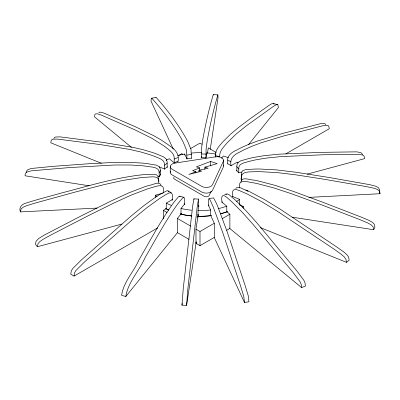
<?xml version="1.0" encoding="UTF-8"?>
<svg xmlns="http://www.w3.org/2000/svg" width="400" height="400" viewBox="0 0 400 400"><rect width="100%" height="100%" fill="white"/><g stroke="black" fill="none" stroke-linecap="round" stroke-linejoin="round"><path stroke-width="0.6" d="M196.24 241.725L186.575 305.4L181.965 305.165L183.245 288.65L192.49 207.56A112.645 8.015 -87.1 0 1 192.925 204.53L193.915 198.815L194.015 199.34M186.575 305.4L187.855 288.88L197.1 207.795A112.645 8.015 -87.1 0 1 197.535 204.765L198.525 199.05L198.675 206.49M201.325 157.85L201.475 148.95L202.465 141.56A112.645 8.015 -87.1 0 1 202.9 138.87C205.615 124.02 209.025 108.935 213.265 94.63L217.875 94.865L218.035 97.785L210.235 149.355M205.935 158.085L206.085 149.185L207.075 141.79A112.645 8.015 -87.1 0 1 207.51 139.105C210.23 124.255 213.63 109.165 217.875 94.865M215.505 157.105C214.69 151.925 217.66 147.51 221.04 143.95A112.645 38.87 -74.9 0 1 223.14 141.52L230.515 134.19L238.63 127.415L250.775 118.3L269.025 105.395L271.505 103.875L273.05 103.38L277.86 104.775L278.375 107.6L248.565 144.57M183.97 197.33L179.36 196.14L178.15 197.1L174.765 201.24A112.645 38.87 -74.9 0 0 172.665 204.015C160.09 221.79 149.88 241.09 138.96 259.895C133.8 271.83 123.36 282.16 121.625 295.35L125.82 296.48C128.05 282.055 139.36 270.665 145.135 257.535C155.39 239.89 165.03 221.81 176.86 205.145A112.645 38.87 -74.9 0 1 178.96 202.37L182.695 197.87L183.97 197.33L184.435 198.815L184.495 204.775M227.815 163.975C225.945 156.425 231.025 152.575 237.075 149.865A112.645 65.035 -60 0 1 240.59 148.01L248.7 144.34L257.82 140.93L283.35 133.26L320.315 123.725L324.1 123.45L325.125 123.88L325.715 124.73M231.085 165.865C229.215 158.315 234.295 154.465 240.345 151.755A112.645 65.035 -60 0 1 243.86 149.9L251.97 146.23L261.095 142.815L283.145 136.115L322.21 125.895L326.66 125.275L327.945 125.505L328.74 126.14L329.26 128.74L285.84 153.865M171.305 192.78L168.03 190.89L166.91 190.76L159.655 194.565A112.645 65.035 -60 0 0 156.14 196.765L143.8 205.69L130.22 216.81L81.15 260.155L72.63 268.635L71.26 271.02L70.74 274.215L74.015 276.105L74.53 272.91L75.9 270.525L84.42 262.045L133.49 218.695L147.075 207.575L159.41 198.655A112.645 65.035 -60 0 1 162.925 196.455C169.055 192.605 173.775 189.28 172.185 200.365M236.77 171.045L236.895 164.98L237.9 162.645L240.63 160.87L248.64 158.595A112.645 83.36 -38.9 0 1 253.145 157.55L263.535 155.765L278.715 154.19L321.18 152.35L356.86 151.86L360.915 152.69L361.935 153.51L362.455 154.67M238.725 172.97L238.85 167.4L239.225 166.095L240.27 164.635L243.335 163.02L250.595 161.015A112.645 83.36 -38.9 0 1 255.1 159.975L265.49 158.185L280.67 156.61L323.135 154.77L358.815 154.285L362.87 155.11L363.89 155.93L364.41 157.095L364.555 158.65L307.25 174.135M121.94 224.05L37.405 246.725L38.065 243.65L39.825 241.585L43.14 239.27L50.74 235.08L87.59 216.065L113.635 203.135L131.045 195.17L146.855 189.115A112.645 83.36 -38.9 0 1 151.36 187.73C156.74 186.27 165.38 182.32 163.23 192.315M241.29 179.975L241.425 172.955L242.53 170.83L245.53 169.645L254.335 169.075A112.645 91.625 -8.6 0 1 259.285 168.995L276.67 169.915L295.805 172.23L329.29 177.52L369.67 184.655L375.935 186.28L378.385 187.66L379.44 189.475L380 193.725L308.905 197.38M241.695 180.175C239.41 170.825 248.765 172.05 254.74 171.735A112.645 91.625 -8.6 0 1 259.69 171.66L277.07 172.58L296.21 174.89L324.835 179.365L365.34 186.415L373.69 188.135L377.34 189.37L379.27 190.865L380 193.725M97.11 208.085L20.405 211.89L21.13 208.955L23.065 207.265L26.71 205.66L35.065 203.095L75.57 191.955L104.195 184.59L123.33 180.345L140.715 177.67A112.645 91.625 -8.6 0 1 145.665 177.245C150.38 177.29 160.33 174.52 158.71 182.89M240.865 182.07C241.785 176.1 249.68 180.085 253.48 180.05A112.645 88.84 24.9 0 1 258.28 180.965L275.135 185.37L293.69 191.52L321.445 201.735L360.72 216.905L368.82 220.3L372.355 222.27L374.23 224.15L374.935 227.155L373.735 229.735L292.105 217.185M201.385 156.39L201.2 157.63L206.04 157.87L206.79 152.915A50.21 28.99 0 0 1 216.03 154.165M181.965 305.165L182.23 303.415M208.99 205.075L208.405 205.165L210.635 209.97L210.635 215.64A50.21 28.99 0 0 1 198.05 216.275L198.05 210.605L198.8 205.65L198.195 205.62M210.65 215.415L214.29 223.255L214.29 237.425L200 245.675L195.975 243.355L195.975 229.185L198.225 214.34L197.645 214.325M207.465 153.375L208.295 147.895L216.245 152.485M198.05 216.275L198.145 215.655M195.975 243.355L196.16 242.15M26.3 172.38L26.635 170.995L27.435 169.935L30.985 168.51L53.375 166.325L89.255 163.715L111.7 162.55L129.06 162.35L142.92 163.12A112.645 88.84 24.9 0 1 147.72 163.69L156.255 165.135L159.165 166.62L160.235 168.85L160.37 174.9M225.96 194.815C227.825 191.735 231.3 197.43 233.295 198.285A112.645 52.755 68 0 1 236.145 200.81L246.155 210.86L257.175 223.22L296.975 271.055L303.885 280.315L305 282.825L305.415 286.065L301.625 287.6L229.275 228.06M235.7 188.54C238.125 184.99 243.08 189.695 246.17 190.195A112.645 75.34 50.5 0 1 250.245 192.015L264.535 199.59L280.27 209.23L337.115 247.225L343.985 252.145L346.985 254.775L348.575 257.01L349.17 260.15L346.52 262.34L260.41 227.625M159.17 176.99L159.17 173.055L160.37 170.475M211.16 191.185L209.12 195.58A2.89 1.67 0 0 1 204.28 196.33L174.555 179.165A2.89 1.67 0 0 1 174 177.255M208.865 198.59L213.59 197.87L216.405 203.345A112.645 23.805 81.2 0 1 217.69 206.29L227.18 231.805L245.14 285.525L248.255 295.805L248.95 301.78L244.48 302.475L243.785 296.495L240.67 286.215L222.71 232.5L213.22 206.98A112.645 23.805 81.2 0 0 211.935 204.035C208.99 196.825 208.095 196.745 208.545 205.99M53.795 138.465L54.48 137.55L55.67 137.01L60.05 136.87L102.87 142.375L132.45 147.26L143.02 149.68L152.41 152.465A112.645 75.34 50.5 0 1 156.485 153.94L163.72 156.99L166.19 159.02L167.095 161.455L167.21 167.53M191.645 215.89A50.21 28.99 0 0 1 181.005 214.14L181.005 208.475L184.65 203.965L184.1 203.815M221.575 158.245L223.4 155.99A50.21 28.99 0 0 1 228.365 157.72M189.055 239.36L177.395 232.625L177.395 218.455L181.53 213.335M181.005 214.14L181.46 213.58M125.82 296.48L177.41 232.72M98.795 112.8L99.44 112.24L100.48 112.125L104.09 113.155L135.775 126.945L153.665 135.665L161.065 139.915L167.645 144.325A112.645 52.755 68 0 1 170.495 146.505C175.695 149.685 179.625 154.995 178.005 161.46M186.985 159.04L186.545 150.17L183.595 142.975A112.645 23.805 81.2 0 0 182.31 140.375C173.895 125.21 163.21 111.02 151.745 98.17L151.24 98.68L151.05 101.17L173.285 149.155M155.835 97.695L156.215 97.48C167.68 110.325 178.365 124.52 186.78 139.685A112.645 23.805 81.2 0 1 188.065 142.285L191.015 149.48L191.455 158.35M164.555 169.225L164.555 165.29L167.21 163.1M167.37 166.735L164.585 169.035L159.29 166.895M232.98 196.255L232.63 196.54L239.69 199.395L239.69 204.495M240.2 204.785L239.855 205.05M178.175 155.705L181.93 153.535L182.445 154.645M190.475 148.605L200 143.105L202.01 144.265M168.66 209.955A50.21 28.99 0 0 1 166.255 208.775L166.255 203.105L172.35 199.585L171.92 199.34M163.355 218.975L163.355 210.35L166.415 208.585M195.975 229.185L200 231.505L214.29 223.255M222.36 218.6L229.87 214.265L226.64 211.605M242.295 207.09L243.37 206.47L243.37 208.315M226.65 230.29L229.87 228.435L229.87 214.265M74.015 276.105L157.715 227.885M174.215 162.99L174.215 159.055L178.005 157.525M178.165 161.19L174.185 162.8L169.245 158.725A50.21 28.99 0 0 0 166.02 160.295M224.605 194.61L226.5 193.84M222.33 201.885L221.835 202.085L226.775 206.16L226.775 211.83A50.21 28.99 0 0 1 220.26 213.83M204.89 169.41L204.89 167.145L217.16 163.64L210.585 161.45L196.415 166.85L199.705 167.945L199.705 170.215M199.705 167.945L192.62 170.645L195.91 171.74L195.91 172.875M195.91 171.74L188.825 174.445L201.695 171.14L198.98 170.235L198.98 171.935M227.435 211.665L226.94 211.85M155.575 197.415L155.575 195.145L162.405 193.305M241.6 171.985L238.67 172.775L236.615 170.235M198.98 170.235L208.18 168.24L204.89 167.145M151.53 98.215L156 97.525M186.985 155.105L191.455 154.415M191.595 158.115L186.905 158.84L184.675 154.035A50.21 28.99 0 0 0 177.825 155.63M211.345 215.615L210.775 215.69M197.345 216.32L197.925 216.34L197.925 217.52M201.325 153.915L205.935 154.15M193.87 198.865L198.48 199.095M158.21 176.625L159.25 176.785L160.51 174.075L160.51 175.21M245.735 190.165L247.815 190.49L247.815 191.62M89.16 185.775L25.065 175.795L25.22 174.225L25.77 173.01L26.86 172.085L31.18 170.835L69.21 167.595L114.47 165.005L130.645 165L141.72 165.7A112.645 88.84 24.9 0 1 146.52 166.27C150.925 167.305 159.46 166.405 159.17 173.055M277.59 104.58L276.305 104.725L273.22 106.525L246.72 125.54L236.12 134.07L227.335 142.65A112.645 38.87 -74.9 0 0 225.235 145.08C222.37 148.36 219.205 152.07 219.7 156.76L215.505 155.63M180.85 214.175L180.31 214.045M239.915 205.075L243.37 206.47M101.38 163.295L50.83 142.805L51.145 140.655L51.825 139.74L53.015 139.2L57.395 139.06L100.22 144.565L129.795 149.45L140.365 151.865L149.755 154.65A112.645 75.34 50.5 0 1 153.83 156.125C158.045 157.97 165.09 159.25 164.555 165.29M166.085 208.775L165.66 208.545M227.815 160.04L231.085 161.93M227.65 163.69L231.085 165.675L237.18 162.155A50.21 28.99 0 0 1 238.225 162.84M163.355 210.35L167.05 212.485M177.395 218.455L190.645 226.105M273.395 103.45L273.665 103.645M131.46 147.35L94.585 116.885L94.805 114.79L95.28 113.995L97.39 113.76L101.575 115.195L134.785 129.77L151.93 138.32L163.855 145.855A112.645 52.755 68 0 1 166.705 148.035C170.22 150.8 174.81 153.915 174.215 159.055M168.03 190.89L168.695 191.925M179.775 196.2L180.07 196.7M236.77 166.615L238.725 169.035M163.125 192.725L163.385 193.045M37.405 246.725L35.445 244.305L36.11 241.23L38.78 238.44L44.48 234.96L81.215 215.895L111.68 200.71L129.09 192.745L144.9 186.69A112.645 83.36 -38.9 0 1 149.405 185.31C152.855 185.1 159.345 180.54 161.15 185.37M214.2 237.34L244.48 302.475M213.265 94.63L213.36 95.08M273.87 103.96L274.015 104.395M241.29 174.56L241.695 177.225M241.485 180.245L241.165 178.15L241.165 179.85M20.405 211.89C18.4 207.435 22.22 203.795 26.31 203C37.705 199.31 49.35 196.455 60.865 193.17C87.13 186.33 113.27 178.23 140.31 175.005A112.645 91.625 -8.6 0 1 145.26 174.585L153.24 174.235L156.61 174.85L158 176.52L158.71 181.415M373.735 229.735L373.03 226.73L371.155 224.85L367.62 222.88L359.52 219.485L320.245 204.315L292.49 194.1L273.935 187.95L257.08 183.545A112.645 88.84 24.9 0 0 252.28 182.63C247.215 181.82 237.405 178.705 239.63 187.96M346.52 262.34L345.92 259.2L344.33 256.965L341.33 254.33L334.46 249.415L277.615 211.415L261.88 201.78L247.59 194.2A112.645 75.34 50.5 0 0 243.515 192.385C237.385 189.79 230.89 185.855 232.79 196.81M301.625 287.6L301.205 284.36L300.095 281.85L293.185 272.59L253.38 224.755L242.365 212.39L232.355 202.34A112.645 52.755 68 0 0 229.505 199.82C224.65 195.195 220.55 192.21 221.995 202.39M223.57 160.385L223.57 166.05M210.585 161.45L210.585 165.985M206.79 152.915L206.79 154.05M200 231.505L200 245.675M198.8 205.65L198.8 206.785M184.675 154.035L184.675 155.165M170.235 166.635L170.235 172.3M158.305 178.755L158.305 180.23M227.375 211.69A50.33 29.055 0 0 1 220.555 213.83M211.425 215.605A50.33 29.055 0 0 1 197.11 216.315M191.95 215.99A50.33 29.055 0 0 1 180.01 213.975M168.79 210.1A50.33 29.055 0 0 1 165.81 208.63M170.57 171.145A6.365 3.675 0 0 0 172.1 174.915L201.83 192.08A6.365 3.675 0 0 0 212.475 190.43L223.355 166.985A6.365 3.675 0 0 0 223.355 165.085M239.69 199.395A50.21 28.99 0 0 1 236.61 201.48M226.775 206.16A50.21 28.99 0 0 1 218.305 208.635M210.635 209.97A50.21 28.99 0 0 1 198.05 210.605M191.645 210.225A50.21 28.99 0 0 1 181.005 208.475M171.2 205.385A50.21 28.99 0 0 1 166.255 203.105M157.135 196.735A50.21 28.99 0 0 1 155.575 195.145M191.435 153.075A50.21 28.99 0 0 1 201.425 152.66M223.355 161.32L212.475 184.765A6.365 3.675 0 0 1 201.83 186.41L172.1 169.245A6.365 3.675 0 0 1 174.95 163.1L215.56 156.82A6.365 3.675 0 0 1 223.355 161.32"/></g></svg>
